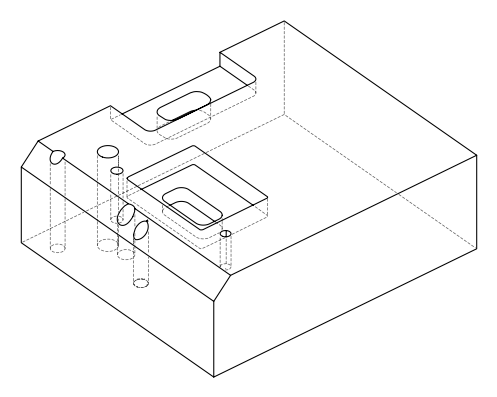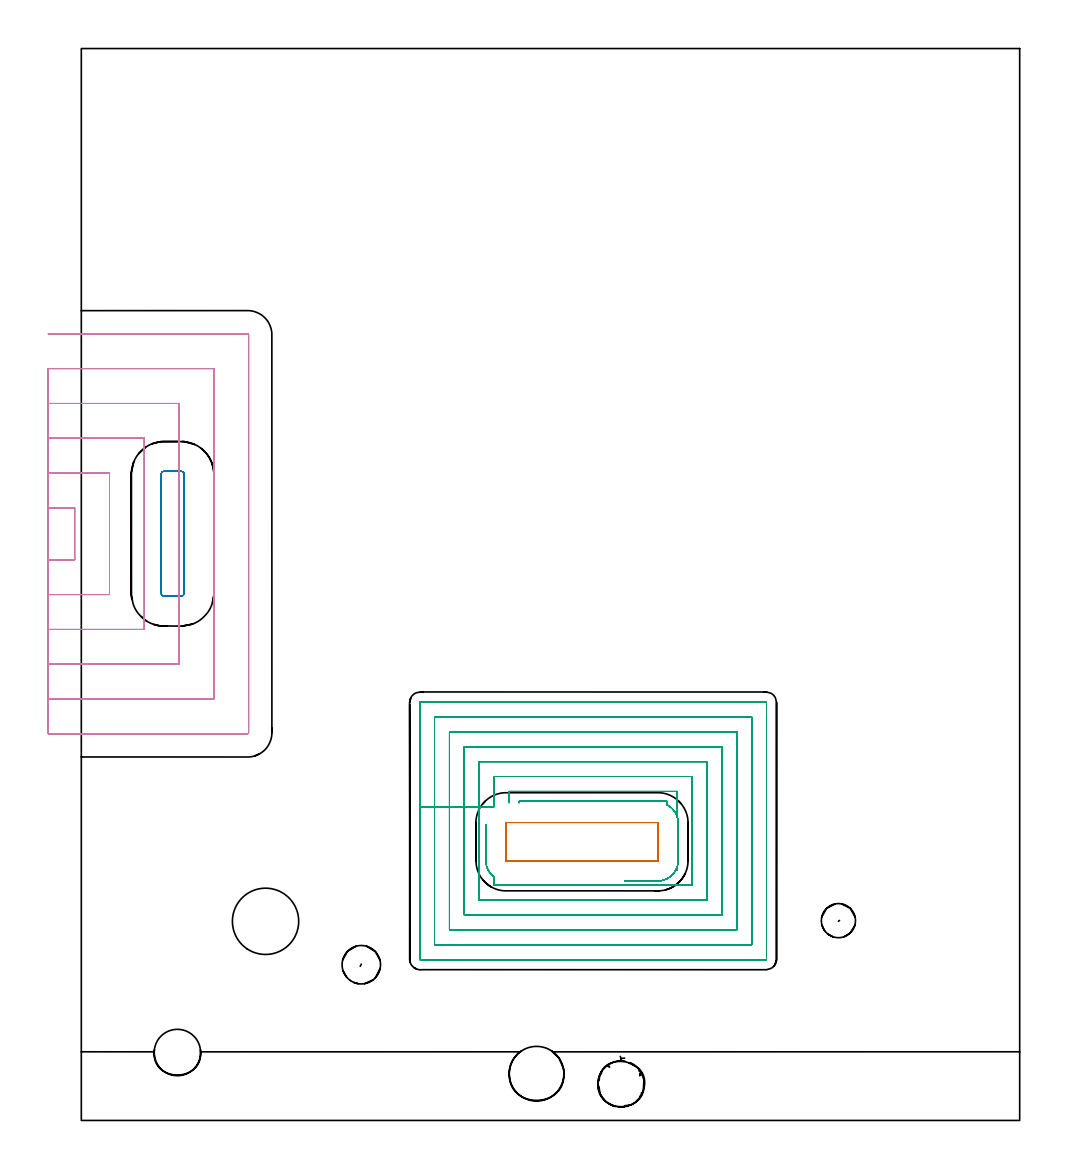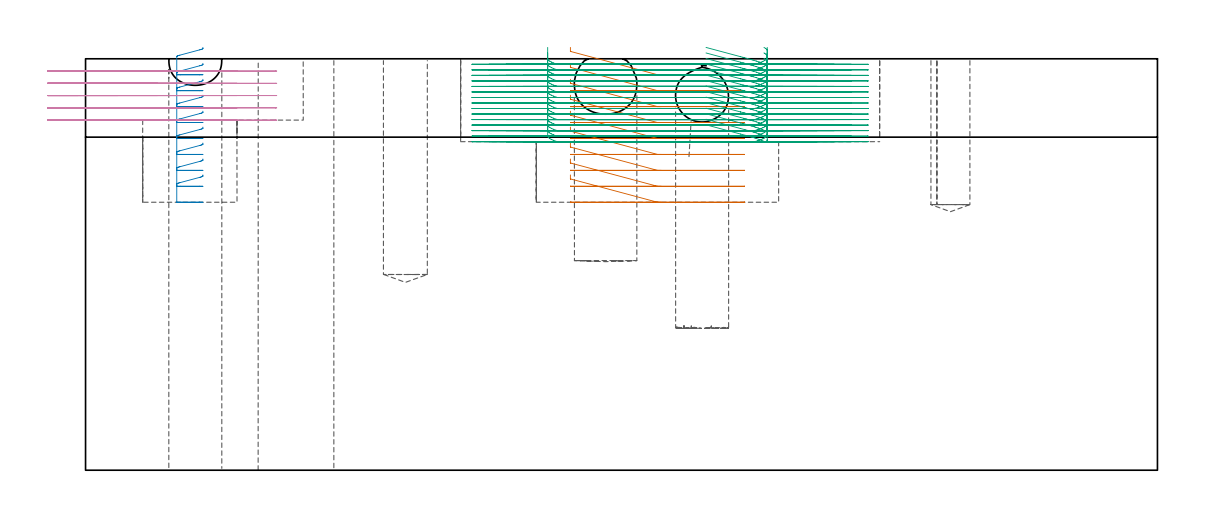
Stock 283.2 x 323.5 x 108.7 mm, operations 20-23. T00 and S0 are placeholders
(PLAN: 23 operations, 17 tool changes, 100.6 min)
(1 INDEXABLE_INSERT_DRILL_BLIND_HOLE_FROM_SOLID | STEP1POCKET | NXT0302_004 | 0.22 min | 11402 mm3)
(2 SPOT_DRILL | STEP1HOLE | NXT0321_9005460120000 | 0.05 min | 184 mm3)
(3 SPOT_DRILL_1 | STEP1HOLE_1 | NXT0321_9005460120000 | 0.03 min | 2 mm3)
(4 SPOT_DRILL_2 | STEP1POCKET_1 | NXT0321_9005460120000 | 0.03 min | 1 mm3)
(5 SPOT_DRILL_3 | STEP1POCKET_2 | NXT0321_9005460120000 | 0.03 min | 217 mm3)
(6 SPOT_DRILL_4 | STEP1POCKET_3 | NXT0321_9005460120000 | 0.03 min | 1 mm3)
(7 DRILL_BLIND_HOLE_INTO_CENTER | STEP1HOLE | UGT0301_201 | 0.06 min | 490 mm3)
(8 GUN_DRILL_THROUGH_HOLE | STEP1HOLE | UGT0307_005 | 0.53 min | 5263 mm3)
(9 DRILL_TO_ENLARGE_THROUGH_HOLE | STEP1HOLE | NXT0301_101 | 0.46 min | 8463 mm3)
(10 DRILL_TO_ENLARGE_THROUGH_HOLE_1 | STEP1HOLE | UGT0301_007 | 0.47 min | 19715 mm3)
(11 DRILL_BLIND_HOLE_INTO_CENTER_1 | STEP1HOLE_1 | UGT0301_201 | 0.06 min | 603 mm3)
(12 GUN_DRILL_THROUGH_HOLE_1 | STEP1HOLE_1 | UGT0307_005 | 0.54 min | 5264 mm3)
(13 DRILL_TO_ENLARGE_THROUGH_HOLE_2 | STEP1HOLE_1 | NXT0301_104 | 0.46 min | 10836 mm3)
(14 DRILL_BLIND_HOLE_INTO_CENTER_2 | STEP1POCKET_1 | NXT0301_074 | 0.17 min | 3253 mm3)
(15 DRILL_BLIND_HOLE_INTO_CENTER_3 | STEP1POCKET_2 | UGT0301_201 | 0.28 min | 3706 mm3)
(16 DRILL_TO_ENLARGE_BLIND_HOLE | STEP1POCKET_2 | UGT0301_374 | 0.28 min | 5508 mm3)
(17 DRILL_BLIND_HOLE_INTO_CENTER_4 | STEP1POCKET_3 | NXT0301_087 | 0.25 min | 6082 mm3)
(18 BORE_BLIND_HOLE | STEP1POCKET_2 | UGT0332_064 | 0.28 min | 1508 mm3)
(19 AREA_MILL | FG_CHAMFER_SURFACE | UGT0205_001 | 17.76 min | 57524 mm3)
(20 MILL_RECTANGULAR_POCKET | POCKET_RECTANGULAR_STRAIGHT | UGT0201_100 | Follow Part, ap 4.5, ae 75% | 3.12 min | 69132 mm3)
(21 MILL_RECTANGULAR_POCKET_1 | POCKET_RECTANGULAR_STRAIGHT_1 | UGT0201_100 | Follow Part, ap 4.5, ae 75% | 2.62 min | 49403 mm3)
(22 MILL_RECTANGULAR_POCKET_2 | POCKET_RECTANGULAR_STRAIGHT_2 | UGT0201_014 | Follow Part, ap 1.5, ae 75% | 57.36 min | 163040 mm3)
(23 MILL_SLOT | SLOT_PARTIAL_RECTANGULAR | UGT0201_132 | Follow Part, ap 3.5, ae 75% | 15.47 min | 104003 mm3)
(TOOL NXT0302_004 | Index. Insert Drill 16.5mm [880-D1650L20-05] | D16.5 PA176 FL83 Z2)
(TOOL NXT0321_9005460120000 | NC Spot Drill, 142deg, 12mm, Carbide, Uncoated | D12 PA142 FL30 Z2)
(TOOL UGT0301_201 | Twist Drill 8.4 mm | D8.4 PA118 FL72 Z2)
(TOOL UGT0307_005 | Gun Drill 8.3 mm | D8.3 PA130 FL24 Z1)
(TOOL NXT0301_101 | Carbide Drill 13mm [860.1-1300-104A1-MM 2214] | D13 PA140 FL123 Z2)
(TOOL UGT0301_007 | Twist Drill 20 mm | D20 PA118 FL140 Z2)
(TOOL NXT0301_104 | Carbide Drill 14mm [860.1-1400-112A1-MM 2214] | D14 PA140 FL123 Z2)
(TOOL NXT0301_074 | Carbide Drill 10.3mm [860.1-1030-031A1-MM 2214] | D10.3 PA140 FL55 Z2)
(TOOL UGT0301_374 | Twist Drill Flat Bottom 13 mm | D13 PA180 FL101 Z2)
(TOOL NXT0301_087 | Carbide Drill 11.6mm [860.1-1160-058A1-MM 2214] | D11.6 PA140 FL72 Z2)
(TOOL UGT0332_064 | 14 mm Boring Bar Slip Fit | D14)
(TOOL UGT0205_001 | Chamfer Mill 20 x 3 x 45 deg. | D20 FL50 Z2)
(TOOL UGT0201_100 | End Mill 18 mm | D18 FL22 Z2)
(TOOL UGT0201_014 | End mill 6 mm | D6 FL24 Z4)
(TOOL UGT0201_132 | Carbide End Mill 14.0 | D14 FL30 Z4)
(OP 20 MILL_RECTANGULAR_POCKET)
G17 G21 G94 G90
T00 M6
G54
G17 G0 G90 X128.1 Y82.25 S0 M3
G43 Z118.701 H0
Z111.701
G94 G1 Y78.4 Z110.669 F250.
Y78.368 Z110.661
X128.126 Y78.326 Z110.648
X128.168 Y78.3 Z110.634
X128.2 Z110.626
X151.1 Z104.49
X174. F500.
X174.055 Y78.305
X174.095 Y78.345
X174.1 Y78.4
Y89.8
X174.095 Y89.855
X174.055 Y89.895
X174. Y89.9
X128.2
X128.145 Y89.895
X128.105 Y89.855
X128.1 Y89.8
Y78.4
X128.105 Y78.345
X128.145 Y78.305
X128.2 Y78.3
X151.1
X152.1
G0 X128.1 Y82.25 Z107.49
G1 Y78.4 Z106.458 F250.
Y78.368 Z106.45
X128.126 Y78.326 Z106.436
X128.168 Y78.3 Z106.423
X128.2 Z106.415
X151.1 Z100.279
X174. F500.
X174.055 Y78.305
X174.095 Y78.345
X174.1 Y78.4
Y89.8
X174.095 Y89.855
X174.055 Y89.895
X174. Y89.9
X128.2
X128.145 Y89.895
X128.105 Y89.855
X128.1 Y89.8
Y78.4
X128.105 Y78.345
X128.145 Y78.305
X128.2 Y78.3
X151.1
X152.1
G0 X128.1 Y82.25 Z103.279
G1 Y78.4 Z102.247 F250.
Y78.368 Z102.238
X128.126 Y78.326 Z102.225
X128.168 Y78.3 Z102.212
X128.2 Z102.203
X151.1 Z96.067
X174. F500.
X174.055 Y78.305
X174.095 Y78.345
X174.1 Y78.4
Y89.8
X174.095 Y89.855
X174.055 Y89.895
X174. Y89.9
X128.2
X128.145 Y89.895
X128.105 Y89.855
X128.1 Y89.8
Y78.4
X128.105 Y78.345
X128.145 Y78.305
X128.2 Y78.3
X151.1
X152.1
G0 X128.1 Y82.25 Z99.067
G1 Y78.4 Z98.036 F250.
Y78.368 Z98.027
X128.126 Y78.326 Z98.014
X128.168 Y78.3 Z98.001
X128.2 Z97.992
X151.1 Z91.856
X174. F500.
X174.055 Y78.305
X174.095 Y78.345
X174.1 Y78.4
Y89.8
X174.095 Y89.855
X174.055 Y89.895
X174. Y89.9
X128.2
X128.145 Y89.895
X128.105 Y89.855
X128.1 Y89.8
Y78.4
X128.105 Y78.345
X128.145 Y78.305
X128.2 Y78.3
X151.1
X152.1
G0 X128.1 Y82.25 Z94.856
G1 Y78.4 Z93.825 F250.
Y78.368 Z93.816
X128.126 Y78.326 Z93.803
X128.168 Y78.3 Z93.789
X128.2 Z93.781
X151.1 Z87.645
X174. F500.
X174.055 Y78.305
X174.095 Y78.345
X174.1 Y78.4
Y89.8
X174.095 Y89.855
X174.055 Y89.895
X174. Y89.9
X128.2
X128.145 Y89.895
X128.105 Y89.855
X128.1 Y89.8
Y78.4
X128.105 Y78.345
X128.145 Y78.305
X128.2 Y78.3
X151.1
X152.1
G0 X128.1 Y82.25 Z90.645
G1 Y78.4 Z89.613 F250.
Y78.368 Z89.605
X128.126 Y78.326 Z89.592
X128.168 Y78.3 Z89.578
X128.2 Z89.57
X151.1 Z83.434
X174. F500.
X174.055 Y78.305
X174.095 Y78.345
X174.1 Y78.4
Y89.8
X174.095 Y89.855
X174.055 Y89.895
X174. Y89.9
X128.2
X128.145 Y89.895
X128.105 Y89.855
X128.1 Y89.8
Y78.4
X128.105 Y78.345
X128.145 Y78.305
X128.2 Y78.3
X151.1
X152.1
G0 X128.1 Y82.25 Z86.434
G1 Y78.4 Z85.402 F250.
Y78.368 Z85.394
X128.126 Y78.326 Z85.38
X128.168 Y78.3 Z85.367
X128.2 Z85.358
X151.1 Z79.222
X174. F500.
X174.055 Y78.305
X174.095 Y78.345
X174.1 Y78.4
Y89.8
X174.095 Y89.855
X174.055 Y89.895
X174. Y89.9
X128.2
X128.145 Y89.895
X128.105 Y89.855
X128.1 Y89.8
Y78.4
X128.105 Y78.345
X128.145 Y78.305
X128.2 Y78.3
X151.1
X152.1
G0 X128.1 Y82.25 Z82.222
G1 Y78.4 Z81.191 F250.
Y78.368 Z81.182
X128.126 Y78.326 Z81.169
X128.168 Y78.3 Z81.156
X128.2 Z81.147
X151.1 Z75.011
X174. F500.
X174.055 Y78.305
X174.095 Y78.345
X174.1 Y78.4
Y89.8
X174.095 Y89.855
X174.055 Y89.895
X174. Y89.9
X128.2
X128.145 Y89.895
X128.105 Y89.855
X128.1 Y89.8
Y78.4
X128.105 Y78.345
X128.145 Y78.305
X128.2 Y78.3
X151.1
X152.1
G0 X128.1 Y82.25 Z78.011
G1 Y78.4 Z76.98 F250.
Y78.368 Z76.971
X128.126 Y78.326 Z76.958
X128.168 Y78.3 Z76.945
X128.2 Z76.936
X151.1 Z70.8
X174. F500.
X174.055 Y78.305
X174.095 Y78.345
X174.1 Y78.4
Y89.8
X174.095 Y89.855
X174.055 Y89.895
X174. Y89.9
X128.2
X128.145 Y89.895
X128.105 Y89.855
X128.1 Y89.8
Y78.4
X128.105 Y78.345
X128.145 Y78.305
X128.2 Y78.3
X151.1
X152.1
G0 Z118.701
M5
M2
(OP 21 MILL_RECTANGULAR_POCKET_1)
G17 G21 G94 G90
T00 M6
G54
G17 G0 G90 X31. Y193.972 S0 M3
G43 Z118.701 H0
Z111.701
G94 G1 Y195. Z111.426 F250.
Y195.095 Z111.4
X30.941 Y195.333 Z111.334
X30.821 Y195.547 Z111.269
X30.647 Y195.721 Z111.203
X30.433 Y195.841 Z111.137
X30.195 Y195.9 Z111.071
X24.905 Z109.654
X24.667 Y195.841 Z109.588
X24.453 Y195.721 Z109.522
X24.279 Y195.547 Z109.456
X24.159 Y195.333 Z109.391
X24.1 Y195.095 Z109.325
Y177.05 Z104.49
Y159.1 F500.
G3 X25. Y158.2 R0.9
G1 X30.1
G3 X31. Y159.1 R0.9
G1 Y195.
G3 X30.1 Y195.9 R0.9
G1 X25.
G3 X24.1 Y195. R0.9
G1 Y177.05
Y176.05
G0 X31. Y193.972 Z107.49
G1 Y195. Z107.214 F250.
Y195.095 Z107.189
X30.941 Y195.333 Z107.123
X30.821 Y195.547 Z107.057
X30.647 Y195.721 Z106.992
X30.433 Y195.841 Z106.926
X30.195 Y195.9 Z106.86
X24.905 Z105.443
X24.667 Y195.841 Z105.377
X24.453 Y195.721 Z105.311
X24.279 Y195.547 Z105.245
X24.159 Y195.333 Z105.179
X24.1 Y195.095 Z105.114
Y177.05 Z100.279
Y159.1 F500.
G3 X25. Y158.2 R0.9
G1 X30.1
G3 X31. Y159.1 R0.9
G1 Y195.
G3 X30.1 Y195.9 R0.9
G1 X25.
G3 X24.1 Y195. R0.9
G1 Y177.05
Y176.05
G0 X31. Y193.972 Z103.279
G1 Y195. Z103.003 F250.
Y195.095 Z102.978
X30.941 Y195.333 Z102.912
X30.821 Y195.547 Z102.846
X30.647 Y195.721 Z102.78
X30.433 Y195.841 Z102.715
X30.195 Y195.9 Z102.649
X24.905 Z101.231
X24.667 Y195.841 Z101.166
X24.453 Y195.721 Z101.1
X24.279 Y195.547 Z101.034
X24.159 Y195.333 Z100.968
X24.1 Y195.095 Z100.902
Y177.05 Z96.067
Y159.1 F500.
G3 X25. Y158.2 R0.9
G1 X30.1
G3 X31. Y159.1 R0.9
G1 Y195.
G3 X30.1 Y195.9 R0.9
G1 X25.
G3 X24.1 Y195. R0.9
G1 Y177.05
Y176.05
G0 X31. Y193.972 Z99.067
G1 Y195. Z98.792 F250.
Y195.095 Z98.766
X30.941 Y195.333 Z98.701
X30.821 Y195.547 Z98.635
X30.647 Y195.721 Z98.569
X30.433 Y195.841 Z98.503
X30.195 Y195.9 Z98.438
X24.905 Z97.02
X24.667 Y195.841 Z96.954
X24.453 Y195.721 Z96.889
X24.279 Y195.547 Z96.823
X24.159 Y195.333 Z96.757
X24.1 Y195.095 Z96.691
Y177.05 Z91.856
Y159.1 F500.
G3 X25. Y158.2 R0.9
G1 X30.1
G3 X31. Y159.1 R0.9
G1 Y195.
G3 X30.1 Y195.9 R0.9
G1 X25.
G3 X24.1 Y195. R0.9
G1 Y177.05
Y176.05
G0 X31. Y193.972 Z94.856
G1 Y195. Z94.581 F250.
Y195.095 Z94.555
X30.941 Y195.333 Z94.489
X30.821 Y195.547 Z94.424
X30.647 Y195.721 Z94.358
X30.433 Y195.841 Z94.292
X30.195 Y195.9 Z94.226
X24.905 Z92.809
X24.667 Y195.841 Z92.743
X24.453 Y195.721 Z92.677
X24.279 Y195.547 Z92.612
X24.159 Y195.333 Z92.546
X24.1 Y195.095 Z92.48
Y177.05 Z87.645
Y159.1 F500.
G3 X25. Y158.2 R0.9
G1 X30.1
G3 X31. Y159.1 R0.9
G1 Y195.
G3 X30.1 Y195.9 R0.9
G1 X25.
G3 X24.1 Y195. R0.9
G1 Y177.05
Y176.05
G0 X31. Y193.972 Z90.645
G1 Y195. Z90.369 F250.
Y195.095 Z90.344
X30.941 Y195.333 Z90.278
X30.821 Y195.547 Z90.212
X30.647 Y195.721 Z90.147
X30.433 Y195.841 Z90.081
X30.195 Y195.9 Z90.015
X24.905 Z88.598
X24.667 Y195.841 Z88.532
X24.453 Y195.721 Z88.466
X24.279 Y195.547 Z88.4
X24.159 Y195.333 Z88.335
X24.1 Y195.095 Z88.269
Y177.05 Z83.434
Y159.1 F500.
G3 X25. Y158.2 R0.9
G1 X30.1
G3 X31. Y159.1 R0.9
G1 Y195.
G3 X30.1 Y195.9 R0.9
G1 X25.
G3 X24.1 Y195. R0.9
G1 Y177.05
Y176.05
G0 X31. Y193.972 Z86.434
G1 Y195. Z86.158 F250.
Y195.095 Z86.133
X30.941 Y195.333 Z86.067
X30.821 Y195.547 Z86.001
X30.647 Y195.721 Z85.935
X30.433 Y195.841 Z85.87
X30.195 Y195.9 Z85.804
X24.905 Z84.386
X24.667 Y195.841 Z84.321
X24.453 Y195.721 Z84.255
X24.279 Y195.547 Z84.189
X24.159 Y195.333 Z84.123
X24.1 Y195.095 Z84.058
Y177.05 Z79.222
Y159.1 F500.
G3 X25. Y158.2 R0.9
G1 X30.1
G3 X31. Y159.1 R0.9
G1 Y195.
G3 X30.1 Y195.9 R0.9
G1 X25.
G3 X24.1 Y195. R0.9
G1 Y177.05
Y176.05
G0 X31. Y193.972 Z82.222
G1 Y195. Z81.947 F250.
Y195.095 Z81.922
X30.941 Y195.333 Z81.856
X30.821 Y195.547 Z81.79
X30.647 Y195.721 Z81.724
X30.433 Y195.841 Z81.658
X30.195 Y195.9 Z81.593
X24.905 Z80.175
X24.667 Y195.841 Z80.109
X24.453 Y195.721 Z80.044
X24.279 Y195.547 Z79.978
X24.159 Y195.333 Z79.912
X24.1 Y195.095 Z79.846
Y177.05 Z75.011
Y159.1 F500.
G3 X25. Y158.2 R0.9
G1 X30.1
G3 X31. Y159.1 R0.9
G1 Y195.
G3 X30.1 Y195.9 R0.9
G1 X25.
G3 X24.1 Y195. R0.9
G1 Y177.05
Y176.05
G0 X31. Y193.972 Z78.011
G1 Y195. Z77.736 F250.
Y195.095 Z77.71
X30.941 Y195.333 Z77.645
X30.821 Y195.547 Z77.579
X30.647 Y195.721 Z77.513
X30.433 Y195.841 Z77.447
X30.195 Y195.9 Z77.381
X24.905 Z75.964
X24.667 Y195.841 Z75.898
X24.453 Y195.721 Z75.832
X24.279 Y195.547 Z75.767
X24.159 Y195.333 Z75.701
X24.1 Y195.095 Z75.635
Y177.05 Z70.8
Y159.1 F500.
G3 X25. Y158.2 R0.9
G1 X30.1
G3 X31. Y159.1 R0.9
G1 Y195.
G3 X30.1 Y195.9 R0.9
G1 X25.
G3 X24.1 Y195. R0.9
G1 Y177.05
Y176.05
G0 Z118.701
M5
M2
(OP 22 MILL_RECTANGULAR_POCKET_2)
G17 G21 G94 G90
T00 M6
G54
G17 G0 G90 X180.101 Y79.832 S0 M3
G43 Z118.701 H0
Z111.701
G94 G1 X180.1 Y89.281 Z109.169 F250.
X180.114 Y89.86 Z109.014
X180.108 Y90.21 Z108.92
X179.988 Y91.047 Z108.694
X179.754 Y91.859 Z108.467
X179.411 Y92.631 Z108.241
X178.965 Y93.349 Z108.014
X178.424 Y93.999 Z107.788
X178.168 Y94.238 Z107.694
X177.915 Y94.479 Z107.6
X177.524 Y94.784 Z107.467
X177.109 Y95.056 Z107.335
X176.8 Y95.219 Z107.241
Y96.3 F500.
X132.1
Y95.9
G0 X179.236 Y75.248 Z111.701
G1 X179.657 Y76.076 Z111.452 F250.
X179.955 Y76.992 Z111.194
X180.106 Y77.942 Z110.936
X180.1 Y89.281 Z107.898
X180.114 Y89.86 Z107.743
X180.108 Y90.21 Z107.649
X180.037 Y90.792 Z107.492
X179.911 Y91.365 Z107.335
X179.8 Y91.697 Z107.241
Y99.3 F500.
X129.1
Y95.9
G0 X163.931 Y72.3 Z111.701
G1 X173.078 Z109.25 F250.
X173.722 Y72.289 Z109.077
X174.076 Y72.275 Z108.982
X174.887 Y72.343 Z108.765
X175.682 Y72.515 Z108.547
X176.016 Y72.631 Z108.452
X176.347 Y72.748 Z108.358
X177.196 Y73.184 Z108.102
X177.967 Y73.746 Z107.846
X178.642 Y74.421 Z107.591
X179.205 Y75.191 Z107.335
X179.372 Y75.5 Z107.241
X179.8
Y76.488
G0 X122.098 Y89.308 Z111.701
G1 X122.097 Y78.852 Z108.899
X122.074 Y78.5 Z108.805
X122.136 Y77.588 Z108.56
X122.33 Y76.695 Z108.315
X122.654 Y75.84 Z108.07
X123.1 Y75.042 Z107.825
X123.658 Y74.318 Z107.58
X124.317 Y73.684 Z107.335
X124.6 Y73.475 Z107.241
Y71. F500.
X184.3
Y103.8
X124.6
Y94.711
X120.1
Y66.5
X188.8
Y108.3
X120.1
Y94.711
X115.6
Y62.
X193.3
Y112.8
X115.6
Y94.711
X111.1
Y57.5
X197.8
Y117.3
X111.1
Y94.711
X106.6
Y53.
X202.3
Y121.8
X106.6
Y94.711
X102.1
Y48.7
G3 X102.3 Y48.5 R0.2
G1 X206.6
G3 X206.8 Y48.7 R0.2
G1 Y126.1
G3 X206.6 Y126.3 R0.2
G1 X102.3
G3 X102.1 Y126.1 R0.2
G1 Y94.711
Y93.711
G0 X180.1 Y79.832 Z110.241
G1 Y89.245 Z107.719 F250.
Y89.282 Z107.709
X180.114 Y89.86 Z107.554
X180.108 Y90.21 Z107.46
X179.988 Y91.047 Z107.234
X179.754 Y91.859 Z107.007
X179.411 Y92.631 Z106.781
X178.965 Y93.349 Z106.554
X178.424 Y93.999 Z106.328
X178.168 Y94.238 Z106.234
X177.915 Y94.479 Z106.14
X177.524 Y94.784 Z106.007
X177.109 Y95.056 Z105.874
X176.8 Y95.219 Z105.781
Y96.3 F500.
X132.1
Y95.9
G0 X179.227 Y75.254 Z110.241
G1 X179.383 Y75.5 Z110.163 F250.
X179.736 Y76.278 Z109.934
X179.979 Y77.097 Z109.705
X180.106 Y77.942 Z109.476
X180.1 Y89.282 Z106.438
X180.114 Y89.86 Z106.283
X180.108 Y90.21 Z106.189
X180.037 Y90.792 Z106.032
X179.911 Y91.365 Z105.875
X179.8 Y91.697 Z105.781
Y99.3 F500.
X129.1
Y95.9
G0 X163.932 Y72.3 Z110.241
G1 X173.078 Z107.79 F250.
X173.722 Y72.289 Z107.618
X173.977 Y72.279 Z107.549
X174.232 Y72.29 Z107.481
X174.586 Y72.305 Z107.386
X175.19 Y72.396 Z107.222
X175.782 Y72.545 Z107.059
X176.114 Y72.666 Z106.964
X176.443 Y72.789 Z106.87
X177.185 Y73.178 Z106.645
X177.868 Y73.664 Z106.421
X178.478 Y74.237 Z106.196
X178.702 Y74.508 Z106.102
X178.926 Y74.779 Z106.008
X179.204 Y75.191 Z105.875
X179.372 Y75.5 Z105.781
X179.8
Y76.489
G0 X122.098 Y89.308 Z110.241
G1 X122.097 Y78.852 Z107.439
X122.074 Y78.5 Z107.345
X122.136 Y77.588 Z107.1
X122.33 Y76.695 Z106.855
X122.654 Y75.84 Z106.61
X123.1 Y75.042 Z106.365
X123.658 Y74.318 Z106.12
X124.317 Y73.684 Z105.875
X124.6 Y73.475 Z105.781
Y71. F500.
X184.3
Y103.8
X124.6
Y94.711
X120.1
Y66.5
X188.8
Y108.3
X120.1
Y94.711
X115.6
Y62.
X193.3
Y112.8
X115.6
Y94.711
X111.1
Y57.5
X197.8
Y117.3
X111.1
Y94.711
X106.6
Y53.
X202.3
Y121.8
X106.6
Y94.711
X102.1
Y48.7
G3 X102.3 Y48.5 R0.2
G1 X206.6
G3 X206.8 Y48.7 R0.2
G1 Y126.1
G3 X206.6 Y126.3 R0.2
G1 X102.3
G3 X102.1 Y126.1 R0.2
G1 Y94.711
Y93.711
G0 X180.1 Y79.832 Z108.781
G1 Y89.282 Z106.249 F250.
X180.114 Y89.86 Z106.094
X180.108 Y90.21 Z106.
X179.988 Y91.047 Z105.774
X179.754 Y91.859 Z105.547
X179.411 Y92.631 Z105.321
X178.965 Y93.349 Z105.094
X178.424 Y93.999 Z104.868
X178.168 Y94.238 Z104.774
X177.915 Y94.479 Z104.68
X177.524 Y94.784 Z104.547
X177.109 Y95.056 Z104.414
X176.8 Y95.219 Z104.321
Y96.3 F500.
X132.1
Y95.9
G0 X179.231 Y75.252 Z108.781
G1 X179.51 Y75.748 Z108.628 F250.
X179.798 Y76.452 Z108.424
X179.998 Y77.188 Z108.22
X180.106 Y77.942 Z108.016
X180.1 Y89.282 Z104.978
X180.114 Y89.86 Z104.823
X180.108 Y90.21 Z104.729
X180.037 Y90.792 Z104.572
X179.911 Y91.364 Z104.415
X179.8 Y91.697 Z104.321
Y99.3 F500.
X129.1
Y95.9
G0 X163.931 Y72.3 Z108.781
G1 X173.078 Z106.33 F250.
X173.722 Y72.289 Z106.157
X173.977 Y72.279 Z106.089
X174.232 Y72.29 Z106.021
X174.586 Y72.305 Z105.926
X175.189 Y72.396 Z105.762
X175.781 Y72.544 Z105.599
X176.113 Y72.666 Z105.504
X176.442 Y72.789 Z105.41
X177.289 Y73.243 Z105.152
X178.055 Y73.824 Z104.895
X178.722 Y74.517 Z104.637
X179.204 Y75.191 Z104.415
X179.372 Y75.5 Z104.321
X179.8
Y76.489
G0 X122.098 Y89.308 Z108.781
G1 X122.097 Y78.852 Z105.979
X122.074 Y78.5 Z105.885
X122.136 Y77.588 Z105.64
X122.33 Y76.695 Z105.395
X122.654 Y75.84 Z105.15
X123.1 Y75.042 Z104.905
X123.658 Y74.318 Z104.66
X124.317 Y73.684 Z104.415
X124.6 Y73.475 Z104.321
Y71. F500.
X184.3
Y103.8
X124.6
Y94.711
X120.1
Y66.5
X188.8
Y108.3
X120.1
Y94.711
X115.6
Y62.
X193.3
Y112.8
X115.6
Y94.711
X111.1
Y57.5
X197.8
Y117.3
X111.1
Y94.711
X106.6
Y53.
X202.3
Y121.8
X106.6
Y94.711
X102.1
Y48.7
G3 X102.3 Y48.5 R0.2
G1 X206.6
G3 X206.8 Y48.7 R0.2
G1 Y126.1
G3 X206.6 Y126.3 R0.2
G1 X102.3
G3 X102.1 Y126.1 R0.2
G1 Y94.711
Y93.711
G0 X180.1 Y79.833 Z107.321
G1 Y89.246 Z104.798 F250.
Y89.282 Z104.789
X180.114 Y89.86 Z104.634
X180.108 Y90.21 Z104.54
X179.997 Y91.006 Z104.325
X179.782 Y91.781 Z104.109
X179.468 Y92.521 Z103.894
X179.06 Y93.214 Z103.678
X178.846 Y93.492 Z103.585
X178.633 Y93.769 Z103.491
X178.428 Y93.995 Z103.409
X177.854 Y94.53 Z103.199
X177.572 Y94.737 Z103.105
X177.291 Y94.943 Z103.012
X177.109 Y95.056 Z102.954
X176.8 Y95.219 Z102.861
Y96.3 F500.
X132.1
Y95.9
G0 X179.236 Y75.248 Z107.321
G1 X179.657 Y76.075 Z107.072 F250.
X179.954 Y76.99 Z106.814
X180.105 Y77.94 Z106.557
X180.1 Y89.282 Z103.518
X180.114 Y89.86 Z103.363
X180.108 Y90.21 Z103.269
X180.037 Y90.792 Z103.112
X179.911 Y91.364 Z102.955
X179.8 Y91.697 Z102.861
Y99.3 F500.
X129.1
Y95.9
G0 X163.931 Y72.3 Z107.321
G1 X173.104 Z104.863 F250.
X173.678 Y72.289 Z104.709
X174.193 Y72.288 Z104.571
X174.549 Y72.302 Z104.475
X175.119 Y72.383 Z104.321
X175.679 Y72.514 Z104.167
X176.016 Y72.631 Z104.072
X176.347 Y72.748 Z103.977
X177.196 Y73.184 Z103.722
X177.967 Y73.747 Z103.466
X178.642 Y74.421 Z103.21
X179.205 Y75.191 Z102.955
X179.372 Y75.5 Z102.861
X179.8
Y76.488
G0 X122.098 Y89.308 Z107.321
G1 X122.097 Y78.852 Z104.519
X122.074 Y78.5 Z104.425
X122.136 Y77.588 Z104.18
X122.33 Y76.695 Z103.935
X122.654 Y75.84 Z103.69
X123.1 Y75.042 Z103.445
X123.658 Y74.318 Z103.2
X124.317 Y73.684 Z102.955
X124.6 Y73.475 Z102.861
Y71. F500.
X184.3
Y103.8
X124.6
Y94.711
X120.1
Y66.5
X188.8
Y108.3
X120.1
Y94.711
X115.6
Y62.
X193.3
Y112.8
X115.6
Y94.711
X111.1
Y57.5
X197.8
Y117.3
X111.1
Y94.711
X106.6
Y53.
X202.3
Y121.8
X106.6
Y94.711
X102.1
Y48.7
G3 X102.3 Y48.5 R0.2
G1 X206.6
G3 X206.8 Y48.7 R0.2
G1 Y126.1
G3 X206.6 Y126.3 R0.2
G1 X102.3
G3 X102.1 Y126.1 R0.2
G1 Y94.711
Y93.711
G0 X180.1 Y79.831 Z105.861
G1 Y89.244 Z103.338 F250.
Y89.281 Z103.328
X180.114 Y89.86 Z103.173
X180.108 Y90.21 Z103.079
X179.956 Y91.183 Z102.816
X179.652 Y92.119 Z102.552
X179.201 Y92.995 Z102.288
X178.617 Y93.787 Z102.024
X177.919 Y94.476 Z101.761
X177.253 Y94.967 Z101.54
X177.109 Y95.056 Z101.494
X176.8 Y95.219 Z101.401
Y96.3 F500.
X132.1
Y95.9
G0 X179.235 Y75.246 Z105.861
G1 X179.657 Y76.076 Z105.611 F250.
X179.955 Y76.992 Z105.353
X180.106 Y77.942 Z105.095
X180.1 Y89.281 Z102.057
X180.114 Y89.86 Z101.902
X180.108 Y90.21 Z101.808
X180.037 Y90.791 Z101.651
X179.911 Y91.362 Z101.495
X179.8 Y91.694 Z101.401
Y99.3 F500.
X129.1
Y95.9
G0 X163.931 Y72.3 Z105.861
G1 X173.105 Z103.403 F250.
X173.678 Y72.289 Z103.249
X174.194 Y72.288 Z103.111
X174.549 Y72.302 Z103.015
X175.119 Y72.383 Z102.861
X175.68 Y72.514 Z102.707
X176.016 Y72.631 Z102.611
X176.347 Y72.748 Z102.517
X177.196 Y73.184 Z102.262
X177.967 Y73.746 Z102.006
X178.642 Y74.421 Z101.75
X179.205 Y75.191 Z101.495
X179.372 Y75.5 Z101.401
X179.8
Y76.488
G0 X122.098 Y89.308 Z105.861
G1 X122.097 Y78.852 Z103.059
X122.074 Y78.5 Z102.965
X122.136 Y77.588 Z102.72
X122.33 Y76.695 Z102.475
X122.654 Y75.84 Z102.23
X123.1 Y75.042 Z101.985
X123.658 Y74.318 Z101.74
X124.317 Y73.684 Z101.495
X124.6 Y73.475 Z101.401
Y71. F500.
X184.3
Y103.8
X124.6
Y94.71
X120.1
Y66.5
X188.8
Y108.3
X120.1
Y94.71
X115.6
Y62.
X193.3
Y112.8
X115.6
Y94.71
X111.1
Y57.5
X197.8
Y117.3
X111.1
Y94.71
X106.6
Y53.
X202.3
Y121.8
X106.6
Y94.71
X102.1
Y48.7
G3 X102.3 Y48.5 R0.2
G1 X206.6
G3 X206.8 Y48.7 R0.2
G1 Y126.1
G3 X206.6 Y126.3 R0.2
G1 X102.3
G3 X102.1 Y126.1 R0.2
G1 Y94.71
Y93.71
G0 X180.1 Y79.832 Z104.401
G1 Y89.245 Z101.878 F250.
Y89.282 Z101.869
X180.114 Y89.86 Z101.714
X180.108 Y90.21 Z101.62
X179.987 Y91.047 Z101.393
X179.753 Y91.859 Z101.167
X179.41 Y92.631 Z100.94
X178.964 Y93.349 Z100.714
X178.424 Y93.999 Z100.487
X178.168 Y94.239 Z100.393
X177.94 Y94.455 Z100.309
X177.692 Y94.646 Z100.225
X177.415 Y94.86 Z100.132
X177.109 Y95.056 Z100.034
X176.8 Y95.219 Z99.941
Y96.3 F500.
X132.1
Y95.9
G0 X179.235 Y75.246 Z104.401
G1 X179.657 Y76.076 Z104.151 F250.
X179.955 Y76.992 Z103.893
X180.106 Y77.942 Z103.635
X180.1 Y89.282 Z100.597
X180.114 Y89.86 Z100.442
X180.108 Y90.21 Z100.348
X180.037 Y90.791 Z100.191
X179.911 Y91.362 Z100.035
X179.8 Y91.694 Z99.941
Y99.3 F500.
X129.1
Y95.9
G0 X163.931 Y72.3 Z104.401
G1 X173.078 Z101.95 F250.
X173.722 Y72.289 Z101.777
X174.076 Y72.275 Z101.682
X174.887 Y72.343 Z101.464
X175.682 Y72.515 Z101.246
X176.016 Y72.631 Z101.151
X176.347 Y72.748 Z101.057
X177.196 Y73.184 Z100.802
X177.967 Y73.746 Z100.546
X178.642 Y74.421 Z100.29
X179.205 Y75.191 Z100.035
X179.372 Y75.5 Z99.941
X179.8
Y76.488
G0 X122.098 Y89.308 Z104.401
G1 X122.097 Y78.852 Z101.599
X122.074 Y78.5 Z101.505
X122.136 Y77.588 Z101.26
X122.33 Y76.695 Z101.015
X122.654 Y75.84 Z100.77
X123.1 Y75.042 Z100.525
X123.658 Y74.318 Z100.28
X124.317 Y73.684 Z100.035
X124.6 Y73.475 Z99.941
Y71. F500.
X184.3
Y103.8
X124.6
Y94.71
X120.1
Y66.5
X188.8
Y108.3
X120.1
Y94.71
X115.6
Y62.
X193.3
Y112.8
X115.6
Y94.71
X111.1
Y57.5
X197.8
Y117.3
X111.1
Y94.71
X106.6
Y53.
X202.3
Y121.8
X106.6
Y94.71
X102.1
Y48.7
G3 X102.3 Y48.5 R0.2
G1 X206.6
G3 X206.8 Y48.7 R0.2
G1 Y126.1
G3 X206.6 Y126.3 R0.2
G1 X102.3
G3 X102.1 Y126.1 R0.2
G1 Y94.71
Y93.71
G0 X180.1 Y79.832 Z102.941
G1 Y89.282 Z100.409 F250.
X180.114 Y89.86 Z100.254
X180.108 Y90.21 Z100.16
X179.988 Y91.047 Z99.933
X179.754 Y91.859 Z99.707
X179.411 Y92.631 Z99.48
X178.965 Y93.349 Z99.254
X178.424 Y93.999 Z99.027
X178.168 Y94.238 Z98.934
X177.915 Y94.479 Z98.84
X177.524 Y94.784 Z98.707
X177.109 Y95.056 Z98.574
X176.8 Y95.219 Z98.481
Y96.3 F500.
X132.1
Y95.9
G0 X179.236 Y75.248 Z102.941
G1 X179.657 Y76.076 Z102.692 F250.
X179.955 Y76.992 Z102.434
X180.106 Y77.942 Z102.176
X180.1 Y89.282 Z99.137
X180.114 Y89.86 Z98.982
X180.108 Y90.21 Z98.889
X180.037 Y90.792 Z98.731
X179.911 Y91.365 Z98.574
X179.8 Y91.697 Z98.481
Y99.3 F500.
X129.1
Y95.9
G0 X163.931 Y72.3 Z102.941
G1 X173.078 Z100.49 F250.
X173.722 Y72.289 Z100.317
X174.076 Y72.275 Z100.222
X174.887 Y72.343 Z100.004
X175.682 Y72.515 Z99.786
X176.016 Y72.631 Z99.691
X176.347 Y72.748 Z99.597
X177.196 Y73.184 Z99.342
X177.967 Y73.746 Z99.086
X178.642 Y74.421 Z98.83
X179.205 Y75.191 Z98.575
X179.372 Y75.5 Z98.481
X179.8
Y76.488
G0 X122.098 Y89.308 Z102.941
G1 X122.097 Y78.852 Z100.139
X122.079 Y78.575 Z100.064
X122.086 Y78.297 Z99.99
X122.096 Y77.945 Z99.896
X122.255 Y76.972 Z99.631
X122.567 Y76.037 Z99.367
X123.022 Y75.163 Z99.103
X123.611 Y74.372 Z98.839
X124.317 Y73.684 Z98.575
X124.6 Y73.475 Z98.481
Y71. F500.
X184.3
Y103.8
X124.6
Y94.711
X120.1
Y66.5
X188.8
Y108.3
X120.1
Y94.711
X115.6
Y62.
X193.3
Y112.8
X115.6
Y94.711
X111.1
Y57.5
X197.8
Y117.3
X111.1
Y94.711
X106.6
Y53.
X202.3
Y121.8
X106.6
Y94.711
X102.1
Y48.7
G3 X102.3 Y48.5 R0.2
G1 X206.6
G3 X206.8 Y48.7 R0.2
G1 Y126.1
G3 X206.6 Y126.3 R0.2
G1 X102.3
G3 X102.1 Y126.1 R0.2
G1 Y94.711
Y93.711
G0 X180.1 Y79.832 Z101.481
G1 Y89.282 Z98.949 F250.
X180.114 Y89.86 Z98.794
X180.108 Y90.21 Z98.7
X179.988 Y91.047 Z98.473
X179.754 Y91.859 Z98.247
X179.411 Y92.631 Z98.02
X178.965 Y93.349 Z97.794
X178.424 Y93.999 Z97.567
X178.168 Y94.238 Z97.474
X177.915 Y94.479 Z97.38
X177.524 Y94.784 Z97.247
X177.109 Y95.056 Z97.114
X176.8 Y95.219 Z97.02
Y96.3 F500.
X132.1
Y95.9
G0 X179.237 Y75.248 Z101.481
G1 X179.246 Y75.26 Z101.476 F250.
X179.669 Y76.107 Z101.223
X179.958 Y77.007 Z100.969
X180.106 Y77.942 Z100.716
X180.1 Y89.282 Z97.677
X180.114 Y89.86 Z97.522
X180.108 Y90.21 Z97.429
X180.037 Y90.792 Z97.271
X179.911 Y91.365 Z97.114
X179.8 Y91.697 Z97.02
Y99.3 F500.
X129.1
Y95.9
G0 X163.931 Y72.3 Z101.481
G1 X173.078 Z99.03 F250.
X173.722 Y72.289 Z98.857
X174.079 Y72.276 Z98.761
X174.886 Y72.344 Z98.544
X175.679 Y72.515 Z98.327
X176.016 Y72.631 Z98.231
X176.347 Y72.748 Z98.137
X176.673 Y72.896 Z98.041
X176.979 Y73.068 Z97.947
X177.285 Y73.24 Z97.853
X178.02 Y73.793 Z97.607
X178.664 Y74.448 Z97.361
X179.204 Y75.191 Z97.115
X179.372 Y75.5 Z97.02
X179.8
Y76.488
G0 X122.098 Y89.308 Z101.481
G1 X122.097 Y78.852 Z98.679
X122.078 Y78.557 Z98.6
X122.087 Y78.262 Z98.521
X122.099 Y77.91 Z98.426
X122.262 Y76.945 Z98.164
X122.575 Y76.018 Z97.902
X123.03 Y75.151 Z97.639
X123.615 Y74.367 Z97.377
X124.317 Y73.684 Z97.115
X124.6 Y73.475 Z97.02
Y71. F500.
X184.3
Y103.8
X124.6
Y94.711
X120.1
Y66.5
X188.8
Y108.3
X120.1
Y94.711
X115.6
Y62.
X193.3
Y112.8
X115.6
Y94.711
X111.1
Y57.5
X197.8
Y117.3
X111.1
Y94.711
X106.6
Y53.
X202.3
Y121.8
X106.6
Y94.711
X102.1
Y48.7
G3 X102.3 Y48.5 R0.2
G1 X206.6
G3 X206.8 Y48.7 R0.2
G1 Y126.1
G3 X206.6 Y126.3 R0.2
G1 X102.3
G3 X102.1 Y126.1 R0.2
G1 Y94.711
Y93.711
G0 X180.1 Y79.832 Z100.02
G1 Y89.282 Z97.489 F250.
X180.114 Y89.86 Z97.334
X180.108 Y90.21 Z97.24
X179.988 Y91.047 Z97.013
X179.754 Y91.859 Z96.787
X179.411 Y92.631 Z96.56
X178.965 Y93.349 Z96.334
X178.424 Y93.999 Z96.107
X178.168 Y94.238 Z96.013
X177.915 Y94.479 Z95.92
X177.524 Y94.784 Z95.787
X177.109 Y95.056 Z95.654
X176.8 Y95.219 Z95.56
Y96.3 F500.
X132.1
Y95.9
G0 X179.235 Y75.249 Z100.02
G1 X179.267 Y75.294 Z100.006 F250.
X179.679 Y76.131 Z99.756
X179.961 Y77.02 Z99.506
X180.106 Y77.942 Z99.256
X180.1 Y89.282 Z96.217
X180.114 Y89.86 Z96.062
X180.108 Y90.21 Z95.968
X180.037 Y90.792 Z95.811
X179.911 Y91.365 Z95.654
X179.8 Y91.697 Z95.56
Y99.3 F500.
X129.1
Y95.9
G0 X163.932 Y72.3 Z100.02
G1 X173.078 Z97.57 F250.
X173.722 Y72.289 Z97.397
X174.079 Y72.276 Z97.301
X174.886 Y72.344 Z97.084
X175.679 Y72.515 Z96.867
X176.016 Y72.631 Z96.771
X176.347 Y72.748 Z96.677
X176.963 Y73.048 Z96.494
X177.541 Y73.414 Z96.31
X177.815 Y73.634 Z96.216
X178.089 Y73.854 Z96.122
X178.694 Y74.483 Z95.888
X179.204 Y75.191 Z95.654
X179.372 Y75.5 Z95.56
X179.8
Y76.488
G0 X122.098 Y89.308 Z100.02
G1 X122.097 Y78.852 Z97.219
X122.074 Y78.5 Z97.124
X122.136 Y77.588 Z96.879
X122.33 Y76.695 Z96.634
X122.654 Y75.84 Z96.39
X123.1 Y75.042 Z96.145
X123.658 Y74.318 Z95.9
X124.317 Y73.684 Z95.655
X124.6 Y73.475 Z95.56
Y71. F500.
X184.3
Y103.8
X124.6
Y94.711
X120.1
Y66.5
X188.8
Y108.3
X120.1
Y94.711
X115.6
Y62.
X193.3
Y112.8
X115.6
Y94.711
X111.1
Y57.5
X197.8
Y117.3
X111.1
Y94.711
X106.6
Y53.
X202.3
Y121.8
X106.6
Y94.711
X102.1
Y48.7
G3 X102.3 Y48.5 R0.2
G1 X206.6
G3 X206.8 Y48.7 R0.2
G1 Y126.1
G3 X206.6 Y126.3 R0.2
G1 X102.3
G3 X102.1 Y126.1 R0.2
G1 Y94.711
Y93.711
G0 X180.1 Y79.832 Z98.56
G1 Y89.282 Z96.028 F250.
X180.114 Y89.86 Z95.874
X180.108 Y90.21 Z95.78
X179.988 Y91.047 Z95.553
X179.754 Y91.859 Z95.327
X179.411 Y92.631 Z95.1
X178.965 Y93.349 Z94.874
X178.424 Y93.999 Z94.647
X178.168 Y94.238 Z94.553
X177.915 Y94.479 Z94.46
X177.524 Y94.784 Z94.327
X177.109 Y95.056 Z94.194
X176.8 Y95.219 Z94.1
Y96.3 F500.
X132.1
Y95.9
G0 X179.237 Y75.248 Z98.56
G1 X179.661 Y76.084 Z98.309 F250.
X179.955 Y76.996 Z98.052
X180.106 Y77.942 Z97.796
X180.1 Y89.282 Z94.757
X180.114 Y89.86 Z94.602
X180.108 Y90.21 Z94.508
X180.037 Y90.792 Z94.351
X179.911 Y91.364 Z94.194
X179.8 Y91.697 Z94.1
Y99.3 F500.
X129.1
Y95.9
G0 X163.931 Y72.3 Z98.56
G1 X173.078 Z96.11 F250.
X173.722 Y72.289 Z95.937
X174.03 Y72.277 Z95.854
X174.336 Y72.295 Z95.772
X174.69 Y72.317 Z95.677
X175.19 Y72.396 Z95.542
X175.682 Y72.515 Z95.406
X176.045 Y72.641 Z95.303
X176.375 Y72.76 Z95.209
X177.215 Y73.196 Z94.955
X177.978 Y73.756 Z94.702
X178.646 Y74.427 Z94.448
X179.204 Y75.191 Z94.194
X179.372 Y75.5 Z94.1
X179.8
Y76.488
G0 X122.098 Y89.309 Z98.56
G1 X122.096 Y78.837 Z95.754
X122.086 Y78.295 Z95.609
X122.096 Y77.943 Z95.515
X122.256 Y76.971 Z95.251
X122.567 Y76.036 Z94.987
X123.023 Y75.162 Z94.723
X123.611 Y74.372 Z94.459
X124.317 Y73.684 Z94.195
X124.6 Y73.475 Z94.1
Y71. F500.
X184.3
Y103.8
X124.6
Y94.711
X120.1
Y66.5
X188.8
Y108.3
X120.1
Y94.711
X115.6
Y62.
X193.3
Y112.8
X115.6
Y94.711
X111.1
Y57.5
X197.8
Y117.3
X111.1
Y94.711
X106.6
Y53.
X202.3
Y121.8
X106.6
Y94.711
X102.1
Y48.7
G3 X102.3 Y48.5 R0.2
G1 X206.6
G3 X206.8 Y48.7 R0.2
G1 Y126.1
G3 X206.6 Y126.3 R0.2
G1 X102.3
G3 X102.1 Y126.1 R0.2
G1 Y94.711
Y93.711
G0 X180.1 Y79.833 Z97.1
G1 Y89.244 Z94.579 F250.
Y89.282 Z94.569
X180.114 Y89.86 Z94.414
X180.108 Y90.21 Z94.32
X180.002 Y90.981 Z94.111
X179.799 Y91.732 Z93.903
X179.502 Y92.452 Z93.694
X179.117 Y93.128 Z93.486
X178.908 Y93.409 Z93.392
X178.699 Y93.691 Z93.298
X178.427 Y93.996 Z93.188
X177.855 Y94.529 Z92.979
X177.573 Y94.736 Z92.885
X177.291 Y94.943 Z92.791
X177.109 Y95.056 Z92.734
X176.8 Y95.219 Z92.64
Y96.3 F500.
X132.1
Y95.9
G0 X179.229 Y75.253 Z97.1
G1 X179.482 Y75.691 Z96.965 F250.
X179.785 Y76.412 Z96.755
X179.993 Y77.164 Z96.546
X180.105 Y77.937 Z96.337
X180.1 Y89.282 Z93.297
X180.114 Y89.86 Z93.142
X180.108 Y90.21 Z93.048
X180.037 Y90.792 Z92.891
X179.911 Y91.364 Z92.734
X179.8 Y91.697 Z92.64
Y99.3 F500.
X129.1
Y95.9
G0 X163.931 Y72.3 Z97.1
G1 X173.048 Z94.657 F250.
X173.078 Z94.65
X173.957 Y72.28 Z94.414
X174.193 Y72.288 Z94.351
X174.548 Y72.302 Z94.255
X175.119 Y72.382 Z94.101
X175.679 Y72.514 Z93.947
X176.016 Y72.631 Z93.851
X176.346 Y72.748 Z93.757
X177.208 Y73.192 Z93.498
X177.989 Y73.765 Z93.238
X178.67 Y74.454 Z92.978
X178.881 Y74.735 Z92.884
X179.092 Y75.015 Z92.79
X179.205 Y75.191 Z92.734
X179.372 Y75.5 Z92.64
X179.8
Y76.488
G0 X122.098 Y89.309 Z97.1
G1 X122.096 Y78.837 Z94.294
X122.086 Y78.295 Z94.149
X122.096 Y77.943 Z94.055
X122.256 Y76.971 Z93.791
X122.567 Y76.036 Z93.527
X123.023 Y75.162 Z93.263
X123.611 Y74.372 Z92.999
X124.317 Y73.684 Z92.735
X124.6 Y73.475 Z92.64
Y71. F500.
X184.3
Y103.8
X124.6
Y94.711
X120.1
Y66.5
X188.8
Y108.3
X120.1
Y94.711
X115.6
Y62.
X193.3
Y112.8
X115.6
Y94.711
X111.1
Y57.5
X197.8
Y117.3
X111.1
Y94.711
X106.6
Y53.
X202.3
Y121.8
X106.6
Y94.711
X102.1
Y48.7
G3 X102.3 Y48.5 R0.2
G1 X206.6
G3 X206.8 Y48.7 R0.2
G1 Y126.1
G3 X206.6 Y126.3 R0.2
G1 X102.3
G3 X102.1 Y126.1 R0.2
G1 Y94.711
Y93.711
G0 X180.1 Y79.832 Z95.64
G1 Y89.243 Z93.119 F250.
Y89.281 Z93.108
X180.114 Y89.86 Z92.953
X180.108 Y90.21 Z92.859
X179.998 Y90.998 Z92.646
X179.787 Y91.764 Z92.433
X179.479 Y92.497 Z92.22
X179.079 Y93.184 Z92.007
X178.594 Y93.814 Z91.794
X177.918 Y94.476 Z91.541
X177.247 Y94.972 Z91.317
X177.109 Y95.056 Z91.274
X176.8 Y95.219 Z91.18
Y96.3 F500.
X132.1
Y95.9
G0 X179.235 Y75.246 Z95.64
G1 X179.656 Y76.074 Z95.391 F250.
X179.954 Y76.989 Z95.133
X180.105 Y77.94 Z94.876
X180.1 Y89.281 Z91.837
X180.114 Y89.86 Z91.682
X180.108 Y90.21 Z91.588
X180.037 Y90.791 Z91.431
X179.911 Y91.362 Z91.274
X179.8 Y91.695 Z91.18
Y99.3 F500.
X129.1
Y95.9
G0 X163.931 Y72.3 Z95.64
G1 X173.048 Z93.197 F250.
X173.078 Z93.189
X173.957 Y72.28 Z92.954
X174.192 Y72.288 Z92.891
X174.547 Y72.302 Z92.795
X175.075 Y72.374 Z92.653
X175.595 Y72.491 Z92.51
X176.345 Y72.747 Z92.297
X177.194 Y73.184 Z92.042
X177.966 Y73.746 Z91.786
X178.641 Y74.421 Z91.53
X179.204 Y75.191 Z91.274
X179.372 Y75.5 Z91.18
X179.8
Y76.488
G0 X122.098 Y89.308 Z95.64
G1 X122.097 Y78.852 Z92.839
X122.074 Y78.5 Z92.744
X122.136 Y77.588 Z92.499
X122.33 Y76.695 Z92.254
X122.654 Y75.84 Z92.009
X123.1 Y75.042 Z91.764
X123.658 Y74.318 Z91.519
X124.317 Y73.684 Z91.275
X124.6 Y73.475 Z91.18
Y71. F500.
X184.3
Y103.8
X124.6
Y94.711
X120.1
Y66.5
X188.8
Y108.3
X120.1
Y94.711
X115.6
Y62.
X193.3
Y112.8
X115.6
Y94.711
X111.1
Y57.5
X197.8
Y117.3
X111.1
Y94.711
X106.6
Y53.
X202.3
Y121.8
X106.6
Y94.711
X102.1
Y48.7
G3 X102.3 Y48.5 R0.2
G1 X206.6
G3 X206.8 Y48.7 R0.2
G1 Y126.1
G3 X206.6 Y126.3 R0.2
G1 X102.3
G3 X102.1 Y126.1 R0.2
G1 Y94.711
Y93.711
G0 X180.1 Y79.832 Z94.18
G1 Y89.245 Z91.658 F250.
Y89.282 Z91.648
X180.114 Y89.86 Z91.493
X180.108 Y90.21 Z91.399
X179.987 Y91.047 Z91.173
X179.753 Y91.859 Z90.946
X179.41 Y92.631 Z90.72
X178.964 Y93.349 Z90.493
X178.424 Y93.999 Z90.267
X178.168 Y94.239 Z90.173
X177.94 Y94.455 Z90.089
X177.692 Y94.646 Z90.005
X177.415 Y94.86 Z89.911
X177.109 Y95.056 Z89.814
X176.8 Y95.219 Z89.72
Y96.3 F500.
X132.1
Y95.9
G0 X179.234 Y75.248 Z94.18
G1 X179.363 Y75.483 Z94.108 F250.
X179.531 Y75.792 Z94.014
X179.808 Y76.484 Z93.814
X180.001 Y77.203 Z93.615
X180.105 Y77.941 Z93.415
X180.1 Y89.282 Z90.376
X180.114 Y89.86 Z90.221
X180.108 Y90.21 Z90.128
X180.037 Y90.791 Z89.971
X179.911 Y91.362 Z89.814
X179.8 Y91.695 Z89.72
Y99.3 F500.
X129.1
Y95.9
G0 X163.931 Y72.3 Z94.18
G1 X173.078 Z91.729 F250.
X173.722 Y72.289 Z91.557
X173.976 Y72.279 Z91.489
X174.229 Y72.29 Z91.421
X174.583 Y72.305 Z91.326
X175.145 Y72.387 Z91.174
X175.698 Y72.519 Z91.021
X176.033 Y72.637 Z90.926
X176.414 Y72.788 Z90.816
X176.765 Y72.954 Z90.712
X177.078 Y73.114 Z90.618
X177.697 Y73.529 Z90.418
X178.261 Y74.016 Z90.219
X178.763 Y74.567 Z90.019
X179.194 Y75.175 Z89.819
X179.372 Y75.5 Z89.72
X179.8
Y76.49
G0 X122.098 Y89.308 Z94.18
G1 X122.097 Y78.852 Z91.378
X122.074 Y78.5 Z91.284
X122.136 Y77.588 Z91.039
X122.33 Y76.695 Z90.794
X122.654 Y75.84 Z90.549
X123.1 Y75.042 Z90.304
X123.658 Y74.318 Z90.059
X124.317 Y73.684 Z89.815
X124.6 Y73.475 Z89.72
Y71. F500.
X184.3
Y103.8
X124.6
Y94.711
X120.1
Y66.5
X188.8
Y108.3
X120.1
Y94.711
X115.6
Y62.
X193.3
Y112.8
X115.6
Y94.711
X111.1
Y57.5
X197.8
Y117.3
X111.1
Y94.711
X106.6
Y53.
X202.3
Y121.8
X106.6
Y94.711
X102.1
Y48.7
G3 X102.3 Y48.5 R0.2
G1 X206.6
G3 X206.8 Y48.7 R0.2
G1 Y126.1
G3 X206.6 Y126.3 R0.2
G1 X102.3
G3 X102.1 Y126.1 R0.2
G1 Y94.711
Y93.711
G0 X180.1 Y79.832 Z92.72
G1 Y89.282 Z90.188 F250.
X180.114 Y89.86 Z90.033
X180.108 Y90.21 Z89.939
X179.988 Y91.047 Z89.713
X179.754 Y91.859 Z89.486
X179.411 Y92.631 Z89.26
X178.965 Y93.349 Z89.034
X178.424 Y93.999 Z88.807
X178.168 Y94.238 Z88.713
X177.915 Y94.479 Z88.62
X177.524 Y94.784 Z88.487
X177.109 Y95.056 Z88.354
X176.8 Y95.219 Z88.26
Y96.3 F500.
X132.1
Y95.9
G0 X179.236 Y75.248 Z92.72
G1 X179.655 Y76.073 Z92.472 F250.
X179.953 Y76.99 Z92.214
X180.105 Y77.941 Z91.956
X180.1 Y89.282 Z88.917
X180.114 Y89.86 Z88.762
X180.108 Y90.21 Z88.668
X180.037 Y90.792 Z88.511
X179.911 Y91.365 Z88.354
X179.8 Y91.697 Z88.26
Y99.3 F500.
X129.1
Y95.9
G0 X163.932 Y72.3 Z92.72
G1 X173.078 Z90.269 F250.
X174.221 Y72.279 Z89.963
X174.966 Y72.355 Z89.763
X175.696 Y72.519 Z89.562
X176.03 Y72.636 Z89.467
X176.398 Y72.781 Z89.361
X176.654 Y72.902 Z89.285
X176.889 Y73.011 Z89.216
X177.198 Y73.179 Z89.122
X177.968 Y73.743 Z88.866
X178.642 Y74.419 Z88.61
X179.204 Y75.191 Z88.354
X179.372 Y75.5 Z88.26
X179.8
Y76.49
G0 X122.098 Y89.308 Z92.72
G1 X122.097 Y78.852 Z89.918
X122.079 Y78.574 Z89.844
X122.096 Y77.943 Z89.675
X122.255 Y76.971 Z89.411
X122.567 Y76.036 Z89.147
X123.023 Y75.162 Z88.883
X123.611 Y74.372 Z88.618
X124.317 Y73.684 Z88.354
X124.6 Y73.475 Z88.26
Y71. F500.
X184.3
Y103.8
X124.6
Y94.711
X120.1
Y66.5
X188.8
Y108.3
X120.1
Y94.711
X115.6
Y62.
X193.3
Y112.8
X115.6
Y94.711
X111.1
Y57.5
X197.8
Y117.3
X111.1
Y94.711
X106.6
Y53.
X202.3
Y121.8
X106.6
Y94.711
X102.1
Y48.7
G3 X102.3 Y48.5 R0.2
G1 X206.6
G3 X206.8 Y48.7 R0.2
G1 Y126.1
G3 X206.6 Y126.3 R0.2
G1 X102.3
G3 X102.1 Y126.1 R0.2
G1 Y94.711
Y93.711
G0 X180.1 Y79.832 Z91.26
G1 Y89.282 Z88.728 F250.
X180.114 Y89.86 Z88.573
X180.108 Y90.21 Z88.479
X179.988 Y91.047 Z88.253
X179.754 Y91.859 Z88.026
X179.411 Y92.631 Z87.8
X178.965 Y93.349 Z87.573
X178.424 Y93.999 Z87.347
X178.168 Y94.238 Z87.253
X177.915 Y94.479 Z87.159
X177.524 Y94.784 Z87.027
X177.109 Y95.056 Z86.894
X176.8 Y95.219 Z86.8
Y96.3 F500.
X132.1
Y95.9
G0 X179.236 Y75.248 Z91.26
G1 X179.656 Y76.074 Z91.012 F250.
X179.954 Y76.99 Z90.754
X180.105 Y77.941 Z90.496
X180.1 Y89.282 Z87.457
X180.114 Y89.86 Z87.302
X180.108 Y90.21 Z87.208
X180.037 Y90.792 Z87.051
X179.911 Y91.365 Z86.894
X179.8 Y91.697 Z86.8
Y99.3 F500.
X129.1
Y95.9
G0 X163.932 Y72.3 Z91.26
G1 X173.078 Z88.809 F250.
X174.279 Y72.282 Z88.488
X174.993 Y72.36 Z88.295
X175.692 Y72.518 Z88.103
X176.027 Y72.635 Z88.008
X176.397 Y72.781 Z87.902
X176.892 Y73.013 Z87.755
X177.201 Y73.181 Z87.661
X177.97 Y73.745 Z87.405
X178.643 Y74.42 Z87.15
X179.205 Y75.191 Z86.894
X179.372 Y75.5 Z86.8
X179.8
Y76.489
G0 X122.098 Y89.308 Z91.26
G1 X122.097 Y78.852 Z88.458
X122.077 Y78.546 Z88.376
X122.088 Y78.24 Z88.294
X122.101 Y77.888 Z88.2
X122.266 Y76.928 Z87.939
X122.58 Y76.005 Z87.678
X123.035 Y75.144 Z87.417
X123.618 Y74.363 Z87.155
X124.317 Y73.684 Z86.894
X124.6 Y73.475 Z86.8
Y71. F500.
X184.3
Y103.8
X124.6
Y94.711
X120.1
Y66.5
X188.8
Y108.3
X120.1
Y94.711
X115.6
Y62.
X193.3
Y112.8
X115.6
Y94.711
X111.1
Y57.5
X197.8
Y117.3
X111.1
Y94.711
X106.6
Y53.
X202.3
Y121.8
X106.6
Y94.711
X102.1
Y48.7
G3 X102.3 Y48.5 R0.2
G1 X206.6
G3 X206.8 Y48.7 R0.2
G1 Y126.1
G3 X206.6 Y126.3 R0.2
G1 X102.3
G3 X102.1 Y126.1 R0.2
G1 Y94.711
Y93.711
G0 Z118.701
M5
M2
(OP 23 MILL_SLOT)
G17 G21 G94 G90
T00 M6
G54
G17 G0 G90 X-10. Y169.2 S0 M3
G43 Z118.701 H0
Z105.461
G94 G1 X-7. F250.
X-2. F500.
Y184.9
X-7.
X-10. F250.
Y158.7
X-7.
X8.5 F500.
Y195.4
X-7.
X-10. F250.
Y148.2
X-7.
X19. F500.
Y205.9
X-7.
X-10. F250.
Y137.7
X-7.
X29.5 F500.
Y156.195
Y159.195 F250.
Y194.905 F500.
Y197.905 F250.
Y216.4 F500.
X-7.
X-10. F250.
Y127.2
X-7.
X40. F500.
Y226.9
X-7.
X-10. F250.
Y116.7
X-7.
X50.2 F500.
G3 X50.5 Y117. R0.3
G1 Y237.1
G3 X50.2 Y237.4 R0.3
G1 X-7.
X-10. F250.
G0 Y169.2 Z102.221
G1 X-7.
X-2. F500.
Y184.9
X-7.
X-10. F250.
Y158.7
X-7.
X8.5 F500.
Y195.4
X-7.
X-10. F250.
Y148.2
X-7.
X19. F500.
Y205.9
X-7.
X-10. F250.
Y137.7
X-7.
X29.5 F500.
Y156.195
Y159.195 F250.
Y194.905 F500.
Y197.905 F250.
Y216.4 F500.
X-7.
X-10. F250.
Y127.2
X-7.
X40. F500.
Y226.9
X-7.
X-10. F250.
Y116.7
X-7.
X50.2 F500.
G3 X50.5 Y117. R0.3
G1 Y237.1
G3 X50.2 Y237.4 R0.3
G1 X-7.
X-10. F250.
G0 Y169.2 Z98.98
G1 X-7.
X-2. F500.
Y184.9
X-7.
X-10. F250.
Y158.7
X-7.
X8.5 F500.
Y195.4
X-7.
X-10. F250.
Y148.2
X-7.
X19. F500.
Y205.9
X-7.
X-10. F250.
Y137.7
X-7.
X29.5 F500.
Y156.195
Y159.195 F250.
Y194.905 F500.
Y197.905 F250.
Y216.4 F500.
X-7.
X-10. F250.
Y127.2
X-7.
X40. F500.
Y226.9
X-7.
X-10. F250.
Y116.7
X-7.
X50.2 F500.
G3 X50.5 Y117. R0.3
G1 Y237.1
G3 X50.2 Y237.4 R0.3
G1 X-7.
X-10. F250.
G0 Y169.2 Z95.74
G1 X-7.
X-2. F500.
Y184.9
X-7.
X-10. F250.
Y158.7
X-7.
X8.5 F500.
Y195.4
X-7.
X-10. F250.
Y148.2
X-7.
X19. F500.
Y205.9
X-7.
X-10. F250.
Y137.7
X-7.
X29.5 F500.
Y156.195
Y159.195 F250.
Y194.905 F500.
Y197.905 F250.
Y216.4 F500.
X-7.
X-10. F250.
Y127.2
X-7.
X40. F500.
Y226.9
X-7.
X-10. F250.
Y116.7
X-7.
X50.2 F500.
G3 X50.5 Y117. R0.3
G1 Y237.1
G3 X50.2 Y237.4 R0.3
G1 X-7.
X-10. F250.
G0 Y169.2 Z92.5
G1 X-7.
X-2. F500.
Y184.9
X-7.
X-10. F250.
Y158.7
X-7.
X8.5 F500.
Y195.4
X-7.
X-10. F250.
Y148.2
X-7.
X19. F500.
Y205.9
X-7.
X-10. F250.
Y137.7
X-7.
X29.5 F500.
Y156.195
Y159.195 F250.
Y194.905 F500.
Y197.905 F250.
Y216.4 F500.
X-7.
X-10. F250.
Y127.2
X-7.
X40. F500.
Y226.9
X-7.
X-10. F250.
Y116.7
X-7.
X50.2 F500.
G3 X50.5 Y117. R0.3
G1 Y237.1
G3 X50.2 Y237.4 R0.3
G1 X-7.
X-10. F250.
G0 Z118.701
M5
M2
